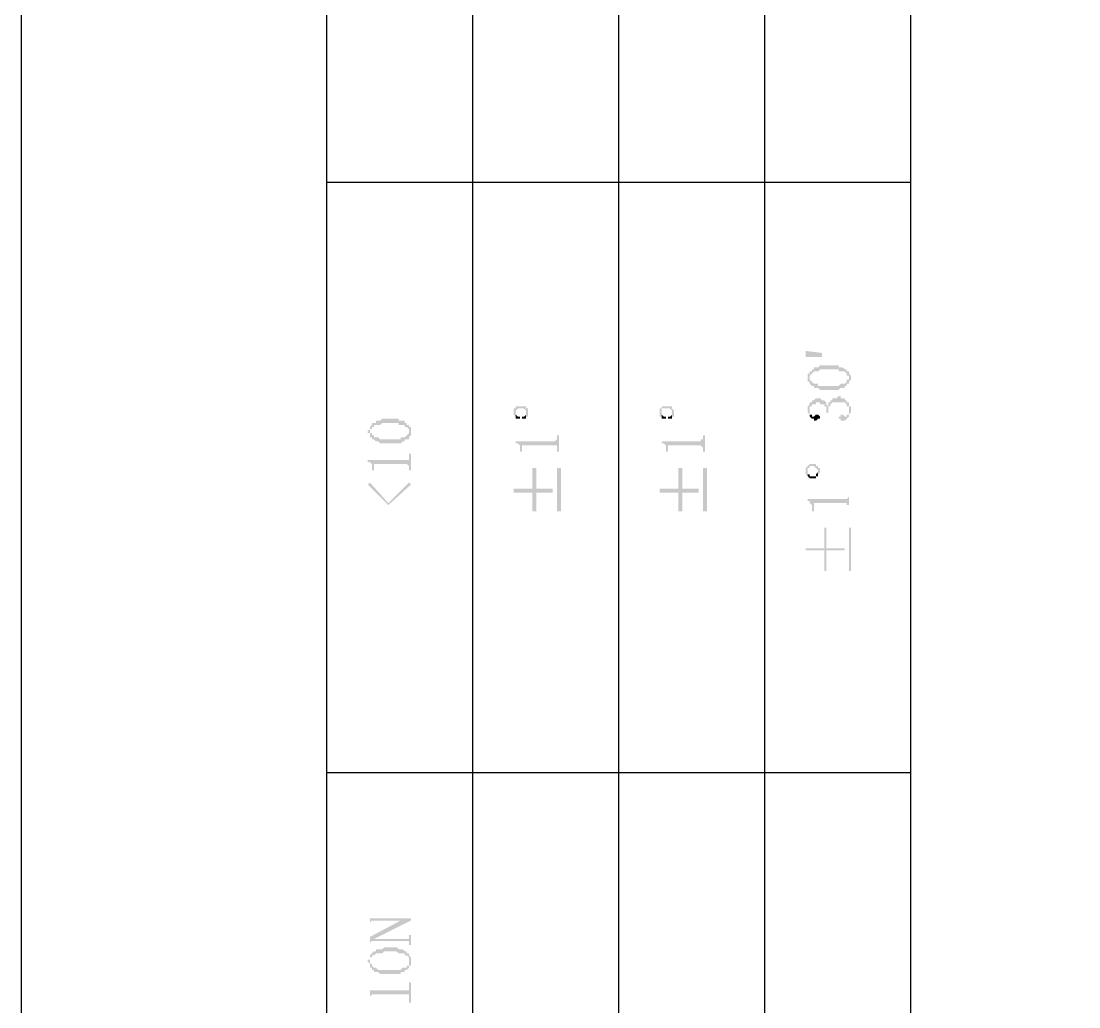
# Model space of a CAD drawing. Header units: millimetres. Extents: x 7018 to 13530, y 4187 to 5692.
# Drawn here: x 9826.37 to 9849.59, y 5177.94 to 5199.57 of the extents above; entities that cross this region are included whole.
import ezdxf

# ---------------------------------------------------------------- set-up
doc = ezdxf.new("R2010")
doc.units = ezdxf.units.MM

msp = doc.modelspace()

# ---------------------------------------------------------------- hatches: boundary and pattern name
at = {"transparency": 33554559}
for points in [[(9843.592, 5192.337), (9843.953, 5192.292), (9843.953, 5192.202), (9843.592, 5192.202)], [(9843.637, 5191.75), (9843.637, 5191.705), (9843.637, 5191.66), (9843.682, 5191.66), (9843.682, 5191.615), (9843.682, 5191.75), (9843.682, 5191.795), (9843.682, 5191.795), (9843.727, 5191.841), (9843.727, 5191.841), (9843.773, 5191.886), (9843.863, 5191.886), (9843.908, 5191.931), (9844.314, 5191.931), (9844.314, 5191.886), (9844.45, 5191.886), (9844.495, 5191.841), (9844.495, 5191.795), (9844.54, 5191.795), (9844.54, 5191.75), (9844.54, 5191.886), (9844.495, 5191.886), (9844.495, 5191.931), (9844.45, 5191.931), (9844.404, 5191.976), (9844.314, 5191.976), (9844.314, 5192.021), (9843.908, 5192.021), (9843.863, 5191.976), (9843.773, 5191.976), (9843.773, 5191.931), (9843.727, 5191.931), (9843.727, 5191.886), (9843.682, 5191.886), (9843.682, 5191.841), (9843.637, 5191.841), (9843.637, 5191.795), (9843.637, 5191.795)], [(9843.682, 5191.615), (9843.682, 5191.615), (9843.727, 5191.57), (9843.773, 5191.57), (9843.773, 5191.525), (9843.863, 5191.525), (9843.908, 5191.48), (9844.314, 5191.48), (9844.359, 5191.525), (9844.45, 5191.525), (9844.45, 5191.57), (9844.495, 5191.57), (9844.495, 5191.615), (9844.54, 5191.615), (9844.54, 5191.66), (9844.54, 5191.66), (9844.585, 5191.705), (9844.585, 5191.75), (9844.585, 5191.795), (9844.585, 5191.795), (9844.54, 5191.841), (9844.54, 5191.886), (9844.54, 5191.75), (9844.54, 5191.705), (9844.495, 5191.705), (9844.495, 5191.66), (9844.495, 5191.66), (9844.45, 5191.615), (9844.359, 5191.615), (9844.314, 5191.57), (9843.863, 5191.57), (9843.863, 5191.615), (9843.773, 5191.615), (9843.727, 5191.66), (9843.727, 5191.66), (9843.682, 5191.705), (9843.682, 5191.75), (9843.682, 5191.75)], [(9843.637, 5191.073), (9843.637, 5191.028), (9843.637, 5190.983), (9843.637, 5190.983), (9843.682, 5190.938), (9843.682, 5191.028), (9843.682, 5191.073), (9843.682, 5191.118), (9843.727, 5191.118), (9843.727, 5191.164), (9843.818, 5191.164), (9843.818, 5191.209), (9843.908, 5191.209), (9843.908, 5191.164), (9843.998, 5191.164), (9843.998, 5191.118), (9844.043, 5191.118), (9844.043, 5191.028), (9844.043, 5190.983), (9844.088, 5190.983), (9844.088, 5191.028), (9844.088, 5191.118), (9844.134, 5191.118), (9844.134, 5191.164), (9844.134, 5191.164), (9844.179, 5191.209), (9844.45, 5191.209), (9844.495, 5191.164), (9844.495, 5191.118), (9844.54, 5191.118), (9844.54, 5191.073), (9844.54, 5191.028), (9844.54, 5191.209), (9844.495, 5191.209), (9844.495, 5191.254), (9844.45, 5191.254), (9844.45, 5191.299), (9844.359, 5191.299), (9844.359, 5191.344), (9844.314, 5191.344), (9844.269, 5191.299), (9844.179, 5191.299), (9844.179, 5191.254), (9844.134, 5191.254), (9844.134, 5191.209), (9844.088, 5191.209), (9844.088, 5191.164), (9844.088, 5191.118), (9844.043, 5191.164), (9844.043, 5191.209), (9844.043, 5191.209), (9843.998, 5191.254), (9843.953, 5191.254), (9843.908, 5191.299), (9843.818, 5191.299), (9843.773, 5191.254), (9843.727, 5191.254), (9843.727, 5191.209), (9843.682, 5191.209), (9843.682, 5191.164), (9843.682, 5191.164), (9843.637, 5191.118)], [(9837.183, 5190.983), (9837.183, 5190.938), (9837.183, 5190.938), (9837.228, 5190.893), (9837.228, 5191.028), (9837.228, 5191.028), (9837.274, 5191.073), (9837.409, 5191.073), (9837.454, 5191.028), (9837.454, 5190.893), (9837.499, 5190.893), (9837.499, 5190.983), (9837.499, 5191.028), (9837.499, 5191.073), (9837.454, 5191.073), (9837.454, 5191.118), (9837.228, 5191.118), (9837.228, 5191.073), (9837.183, 5191.073), (9837.183, 5191.028), (9837.183, 5191.028)], [(9840.388, 5190.983), (9840.388, 5190.938), (9840.388, 5190.893), (9840.433, 5190.893), (9840.433, 5191.028), (9840.433, 5191.073), (9840.613, 5191.073), (9840.658, 5191.028), (9840.658, 5190.893), (9840.704, 5190.893), (9840.704, 5190.983), (9840.704, 5191.028), (9840.704, 5191.028), (9840.658, 5191.073), (9840.658, 5191.118), (9840.433, 5191.118), (9840.433, 5191.073), (9840.388, 5191.073), (9840.388, 5191.028), (9840.388, 5191.028)], [(9843.682, 5190.938), (9843.682, 5190.893), (9843.682, 5190.893), (9843.727, 5190.848), (9843.773, 5190.848), (9843.773, 5190.803), (9843.818, 5190.803), (9843.863, 5190.848), (9843.908, 5190.848), (9843.908, 5190.893), (9843.908, 5190.893), (9843.863, 5190.938), (9843.818, 5190.938), (9843.773, 5190.893), (9843.727, 5190.893), (9843.727, 5190.938), (9843.682, 5190.938), (9843.682, 5190.983), (9843.682, 5191.028)], [(9844.314, 5190.848), (9844.359, 5190.848), (9844.359, 5190.803), (9844.45, 5190.803), (9844.495, 5190.848), (9844.495, 5190.848), (9844.54, 5190.893), (9844.54, 5190.938), (9844.54, 5190.938), (9844.585, 5190.983), (9844.585, 5191.028), (9844.585, 5191.073), (9844.585, 5191.118), (9844.54, 5191.118), (9844.54, 5191.209), (9844.54, 5191.028), (9844.54, 5190.983), (9844.54, 5190.938), (9844.495, 5190.938), (9844.495, 5190.893), (9844.45, 5190.893), (9844.404, 5190.938), (9844.359, 5190.938), (9844.359, 5190.893), (9844.314, 5190.893)], [(9833.979, 5190.577), (9833.979, 5190.532), (9834.024, 5190.532), (9834.024, 5190.487), (9834.024, 5190.441), (9834.024, 5190.577), (9834.024, 5190.622), (9834.069, 5190.622), (9834.069, 5190.667), (9834.114, 5190.667), (9834.114, 5190.712), (9834.25, 5190.712), (9834.295, 5190.757), (9834.656, 5190.757), (9834.656, 5190.712), (9834.791, 5190.712), (9834.791, 5190.667), (9834.836, 5190.667), (9834.882, 5190.622), (9834.882, 5190.577), (9834.882, 5190.712), (9834.836, 5190.712), (9834.836, 5190.757), (9834.791, 5190.757), (9834.791, 5190.803), (9834.656, 5190.803), (9834.656, 5190.848), (9834.295, 5190.848), (9834.25, 5190.803), (9834.159, 5190.803), (9834.159, 5190.757), (9834.069, 5190.757), (9834.069, 5190.712), (9834.069, 5190.712), (9834.024, 5190.667), (9834.024, 5190.622), (9834.024, 5190.622)], [(9837.228, 5190.893), (9837.228, 5190.848), (9837.454, 5190.848), (9837.454, 5190.983), (9837.454, 5190.938), (9837.454, 5190.938), (9837.409, 5190.893), (9837.364, 5190.893), (9837.364, 5190.848), (9837.319, 5190.848), (9837.319, 5190.893), (9837.274, 5190.893), (9837.228, 5190.938), (9837.228, 5190.983), (9837.228, 5190.983)], [(9840.433, 5190.893), (9840.433, 5190.848), (9840.658, 5190.848), (9840.658, 5190.983), (9840.658, 5190.938), (9840.658, 5190.938), (9840.613, 5190.893), (9840.568, 5190.893), (9840.568, 5190.848), (9840.523, 5190.848), (9840.523, 5190.893), (9840.478, 5190.893), (9840.433, 5190.938), (9840.433, 5190.983), (9840.433, 5190.983)], [(9834.024, 5190.441), (9834.069, 5190.441), (9834.069, 5190.396), (9834.114, 5190.396), (9834.159, 5190.351), (9834.205, 5190.351), (9834.25, 5190.306), (9834.701, 5190.306), (9834.746, 5190.351), (9834.791, 5190.351), (9834.791, 5190.396), (9834.882, 5190.396), (9834.882, 5190.441), (9834.882, 5190.441), (9834.927, 5190.487), (9834.927, 5190.532), (9834.927, 5190.577), (9834.927, 5190.622), (9834.927, 5190.667), (9834.882, 5190.667), (9834.882, 5190.712), (9834.882, 5190.532), (9834.882, 5190.532), (9834.836, 5190.487), (9834.836, 5190.487), (9834.791, 5190.441), (9834.701, 5190.441), (9834.701, 5190.396), (9834.25, 5190.396), (9834.205, 5190.441), (9834.114, 5190.441), (9834.114, 5190.487), (9834.069, 5190.487), (9834.069, 5190.532), (9834.024, 5190.532), (9834.024, 5190.577)], [(9837.228, 5190.351), (9837.228, 5190.306), (9837.274, 5190.306), (9837.319, 5190.261), (9837.319, 5190.216), (9837.319, 5190.126), (9837.364, 5190.126), (9837.364, 5190.216), (9837.364, 5190.261), (9838.131, 5190.261), (9838.131, 5190.216), (9838.131, 5190.126), (9838.176, 5190.126), (9838.176, 5190.487), (9838.131, 5190.487), (9838.131, 5190.441), (9838.131, 5190.396), (9838.131, 5190.396), (9838.086, 5190.351), (9838.041, 5190.351)], [(9840.433, 5190.351), (9840.433, 5190.306), (9840.478, 5190.306), (9840.523, 5190.261), (9840.523, 5190.216), (9840.523, 5190.126), (9840.568, 5190.126), (9840.568, 5190.216), (9840.568, 5190.261), (9841.29, 5190.261), (9841.335, 5190.216), (9841.335, 5190.126), (9841.381, 5190.126), (9841.381, 5190.487), (9841.335, 5190.487), (9841.335, 5190.441), (9841.335, 5190.396), (9841.29, 5190.396), (9841.29, 5190.351), (9841.245, 5190.351)], [(9833.979, 5189.945), (9833.979, 5189.9), (9834.024, 5189.9), (9834.069, 5189.855), (9834.069, 5189.764), (9834.069, 5189.719), (9834.114, 5189.719), (9834.114, 5189.81), (9834.114, 5189.855), (9834.836, 5189.855), (9834.882, 5189.81), (9834.882, 5189.764), (9834.882, 5189.719), (9834.927, 5189.719), (9834.927, 5190.08), (9834.882, 5190.08), (9834.882, 5189.99), (9834.882, 5189.945), (9834.791, 5189.945)], [(9843.592, 5189.719), (9843.592, 5189.674), (9843.592, 5189.629), (9843.592, 5189.629), (9843.637, 5189.584), (9843.637, 5189.764), (9843.682, 5189.764), (9843.682, 5189.81), (9843.773, 5189.81), (9843.818, 5189.764), (9843.818, 5189.764), (9843.863, 5189.719), (9843.863, 5189.584), (9843.863, 5189.629), (9843.863, 5189.629), (9843.908, 5189.674), (9843.908, 5189.719), (9843.908, 5189.764), (9843.863, 5189.764), (9843.863, 5189.81), (9843.818, 5189.81), (9843.818, 5189.855), (9843.682, 5189.855), (9843.637, 5189.81), (9843.637, 5189.81), (9843.592, 5189.764)], [(9837.183, 5189.313), (9837.183, 5189.223), (9837.589, 5189.223), (9837.589, 5188.817), (9837.68, 5188.817), (9837.68, 5189.223), (9838.041, 5189.223), (9838.041, 5189.313), (9837.68, 5189.313), (9837.68, 5189.764), (9837.589, 5189.764), (9837.589, 5189.313)], [(9838.221, 5188.817), (9838.221, 5189.764), (9838.131, 5189.764), (9838.131, 5188.817)], [(9840.388, 5189.313), (9840.388, 5189.223), (9840.794, 5189.223), (9840.794, 5188.817), (9840.884, 5188.817), (9840.884, 5189.223), (9841.245, 5189.223), (9841.245, 5189.313), (9840.884, 5189.313), (9840.884, 5189.764), (9840.794, 5189.764), (9840.794, 5189.313)], [(9841.426, 5188.817), (9841.426, 5189.764), (9841.335, 5189.764), (9841.335, 5188.817)], [(9843.637, 5189.584), (9843.637, 5189.584), (9843.682, 5189.539), (9843.818, 5189.539), (9843.818, 5189.584), (9843.863, 5189.584), (9843.863, 5189.719), (9843.863, 5189.674), (9843.863, 5189.674), (9843.818, 5189.629), (9843.818, 5189.584), (9843.682, 5189.584), (9843.682, 5189.629), (9843.637, 5189.629), (9843.637, 5189.674), (9843.637, 5189.674)], [(9833.979, 5189.403), (9834.43, 5188.952), (9834.927, 5189.403), (9834.882, 5189.449), (9834.43, 5188.997), (9834.024, 5189.449)], [(9843.637, 5189.088), (9843.637, 5189.042), (9843.682, 5189.042), (9843.682, 5188.997), (9843.682, 5188.997), (9843.727, 5188.952), (9843.727, 5188.817), (9843.773, 5188.817), (9843.773, 5188.952), (9843.773, 5188.997), (9844.495, 5188.997), (9844.495, 5188.952), (9844.54, 5188.952), (9844.54, 5188.817), (9844.54, 5189.223), (9844.54, 5189.133), (9844.54, 5189.133), (9844.495, 5189.088), (9844.45, 5189.088)], [(9843.592, 5188.004), (9843.592, 5187.959), (9843.998, 5187.959), (9843.998, 5187.508), (9844.043, 5187.508), (9844.043, 5187.959), (9844.45, 5187.959), (9844.45, 5188.004), (9844.043, 5188.004), (9844.043, 5188.456), (9843.998, 5188.456), (9843.998, 5188.004)], [(9844.585, 5187.508), (9844.585, 5188.456), (9844.54, 5188.456), (9844.54, 5187.508)], [(9834.024, 5179.971), (9834.024, 5179.745), (9834.024, 5179.79), (9834.024, 5179.79), (9834.069, 5179.835), (9834.927, 5179.835), (9834.927, 5179.881), (9834.024, 5179.881)], [(9834.024, 5179.474), (9834.024, 5179.294), (9834.024, 5179.339), (9834.024, 5179.339), (9834.069, 5179.384), (9834.069, 5179.384), (9834.114, 5179.429), (9834.927, 5179.835), (9834.701, 5179.835)], [(9834.069, 5179.384), (9834.882, 5179.384), (9834.882, 5179.339), (9834.882, 5179.294), (9834.927, 5179.294), (9834.927, 5179.519), (9834.882, 5179.519), (9834.882, 5179.429), (9834.114, 5179.429)], [(9834.024, 5179.068), (9834.024, 5178.933), (9834.024, 5178.978), (9834.024, 5179.023), (9834.069, 5179.023), (9834.069, 5179.068), (9834.114, 5179.068), (9834.159, 5179.113), (9834.295, 5179.113), (9834.34, 5179.158), (9834.611, 5179.158), (9834.656, 5179.113), (9834.791, 5179.113), (9834.791, 5179.068), (9834.836, 5179.068), (9834.882, 5179.023), (9834.882, 5178.978), (9834.882, 5178.933), (9834.882, 5179.068), (9834.882, 5179.113), (9834.836, 5179.113), (9834.836, 5179.158), (9834.791, 5179.158), (9834.746, 5179.204), (9834.656, 5179.204), (9834.611, 5179.249), (9834.34, 5179.249), (9834.295, 5179.204), (9834.159, 5179.204), (9834.159, 5179.158), (9834.114, 5179.158), (9834.069, 5179.113), (9834.069, 5179.113)], [(9833.979, 5178.933), (9833.979, 5178.933), (9834.024, 5178.888), (9834.024, 5178.843), (9834.024, 5178.797), (9834.069, 5178.797), (9834.069, 5178.752), (9834.114, 5178.752), (9834.114, 5178.707), (9834.205, 5178.707), (9834.25, 5178.662), (9834.701, 5178.662), (9834.701, 5178.707), (9834.791, 5178.707), (9834.791, 5178.752), (9834.836, 5178.752), (9834.882, 5178.797), (9834.882, 5178.843), (9834.927, 5178.843), (9834.927, 5178.888), (9834.927, 5178.933), (9834.927, 5178.978), (9834.927, 5179.023), (9834.927, 5179.023), (9834.882, 5179.068), (9834.882, 5178.933), (9834.882, 5178.888), (9834.882, 5178.843), (9834.836, 5178.843), (9834.836, 5178.797), (9834.746, 5178.797), (9834.701, 5178.752), (9834.205, 5178.752), (9834.159, 5178.797), (9834.114, 5178.797), (9834.069, 5178.843), (9834.069, 5178.888), (9834.024, 5178.888), (9834.024, 5178.933), (9834.024, 5179.068), (9834.024, 5179.023), (9834.024, 5178.978), (9833.979, 5178.978)], [(9834.024, 5178.481), (9834.024, 5178.03), (9834.024, 5178.166), (9834.024, 5178.166), (9834.069, 5178.211), (9834.882, 5178.211), (9834.882, 5178.03), (9834.927, 5178.03), (9834.927, 5178.481), (9834.882, 5178.481), (9834.882, 5178.346), (9834.882, 5178.301), (9834.024, 5178.301)]]:
    msp.add_hatch(color=256, dxfattribs=at).paths.add_polyline_path(points)

# ---------------------------------------------------------------- linework, layer by layer
msp.add_line((9833.076, 5242.873), (9833.076, 4956.132))
msp.add_lwpolyline([(10246.37, 4951.873), (10246.37, 5248.873), (9826.37, 5248.873), (9826.37, 4951.873)], close=True)
for points in [[(9836.281, 5242.873), (9836.281, 5168.959)], [(9839.485, 5242.873), (9839.485, 5168.959)], [(9842.689, 5242.873), (9842.689, 5168.959)], [(9845.894, 5242.873), (9845.894, 4956.132)], [(9833.076, 5196.038), (9845.894, 5196.038)], [(9833.076, 5183.085), (9845.894, 5183.085)]]:
    msp.add_lwpolyline(points)

doc.saveas('drawing.dxf')
